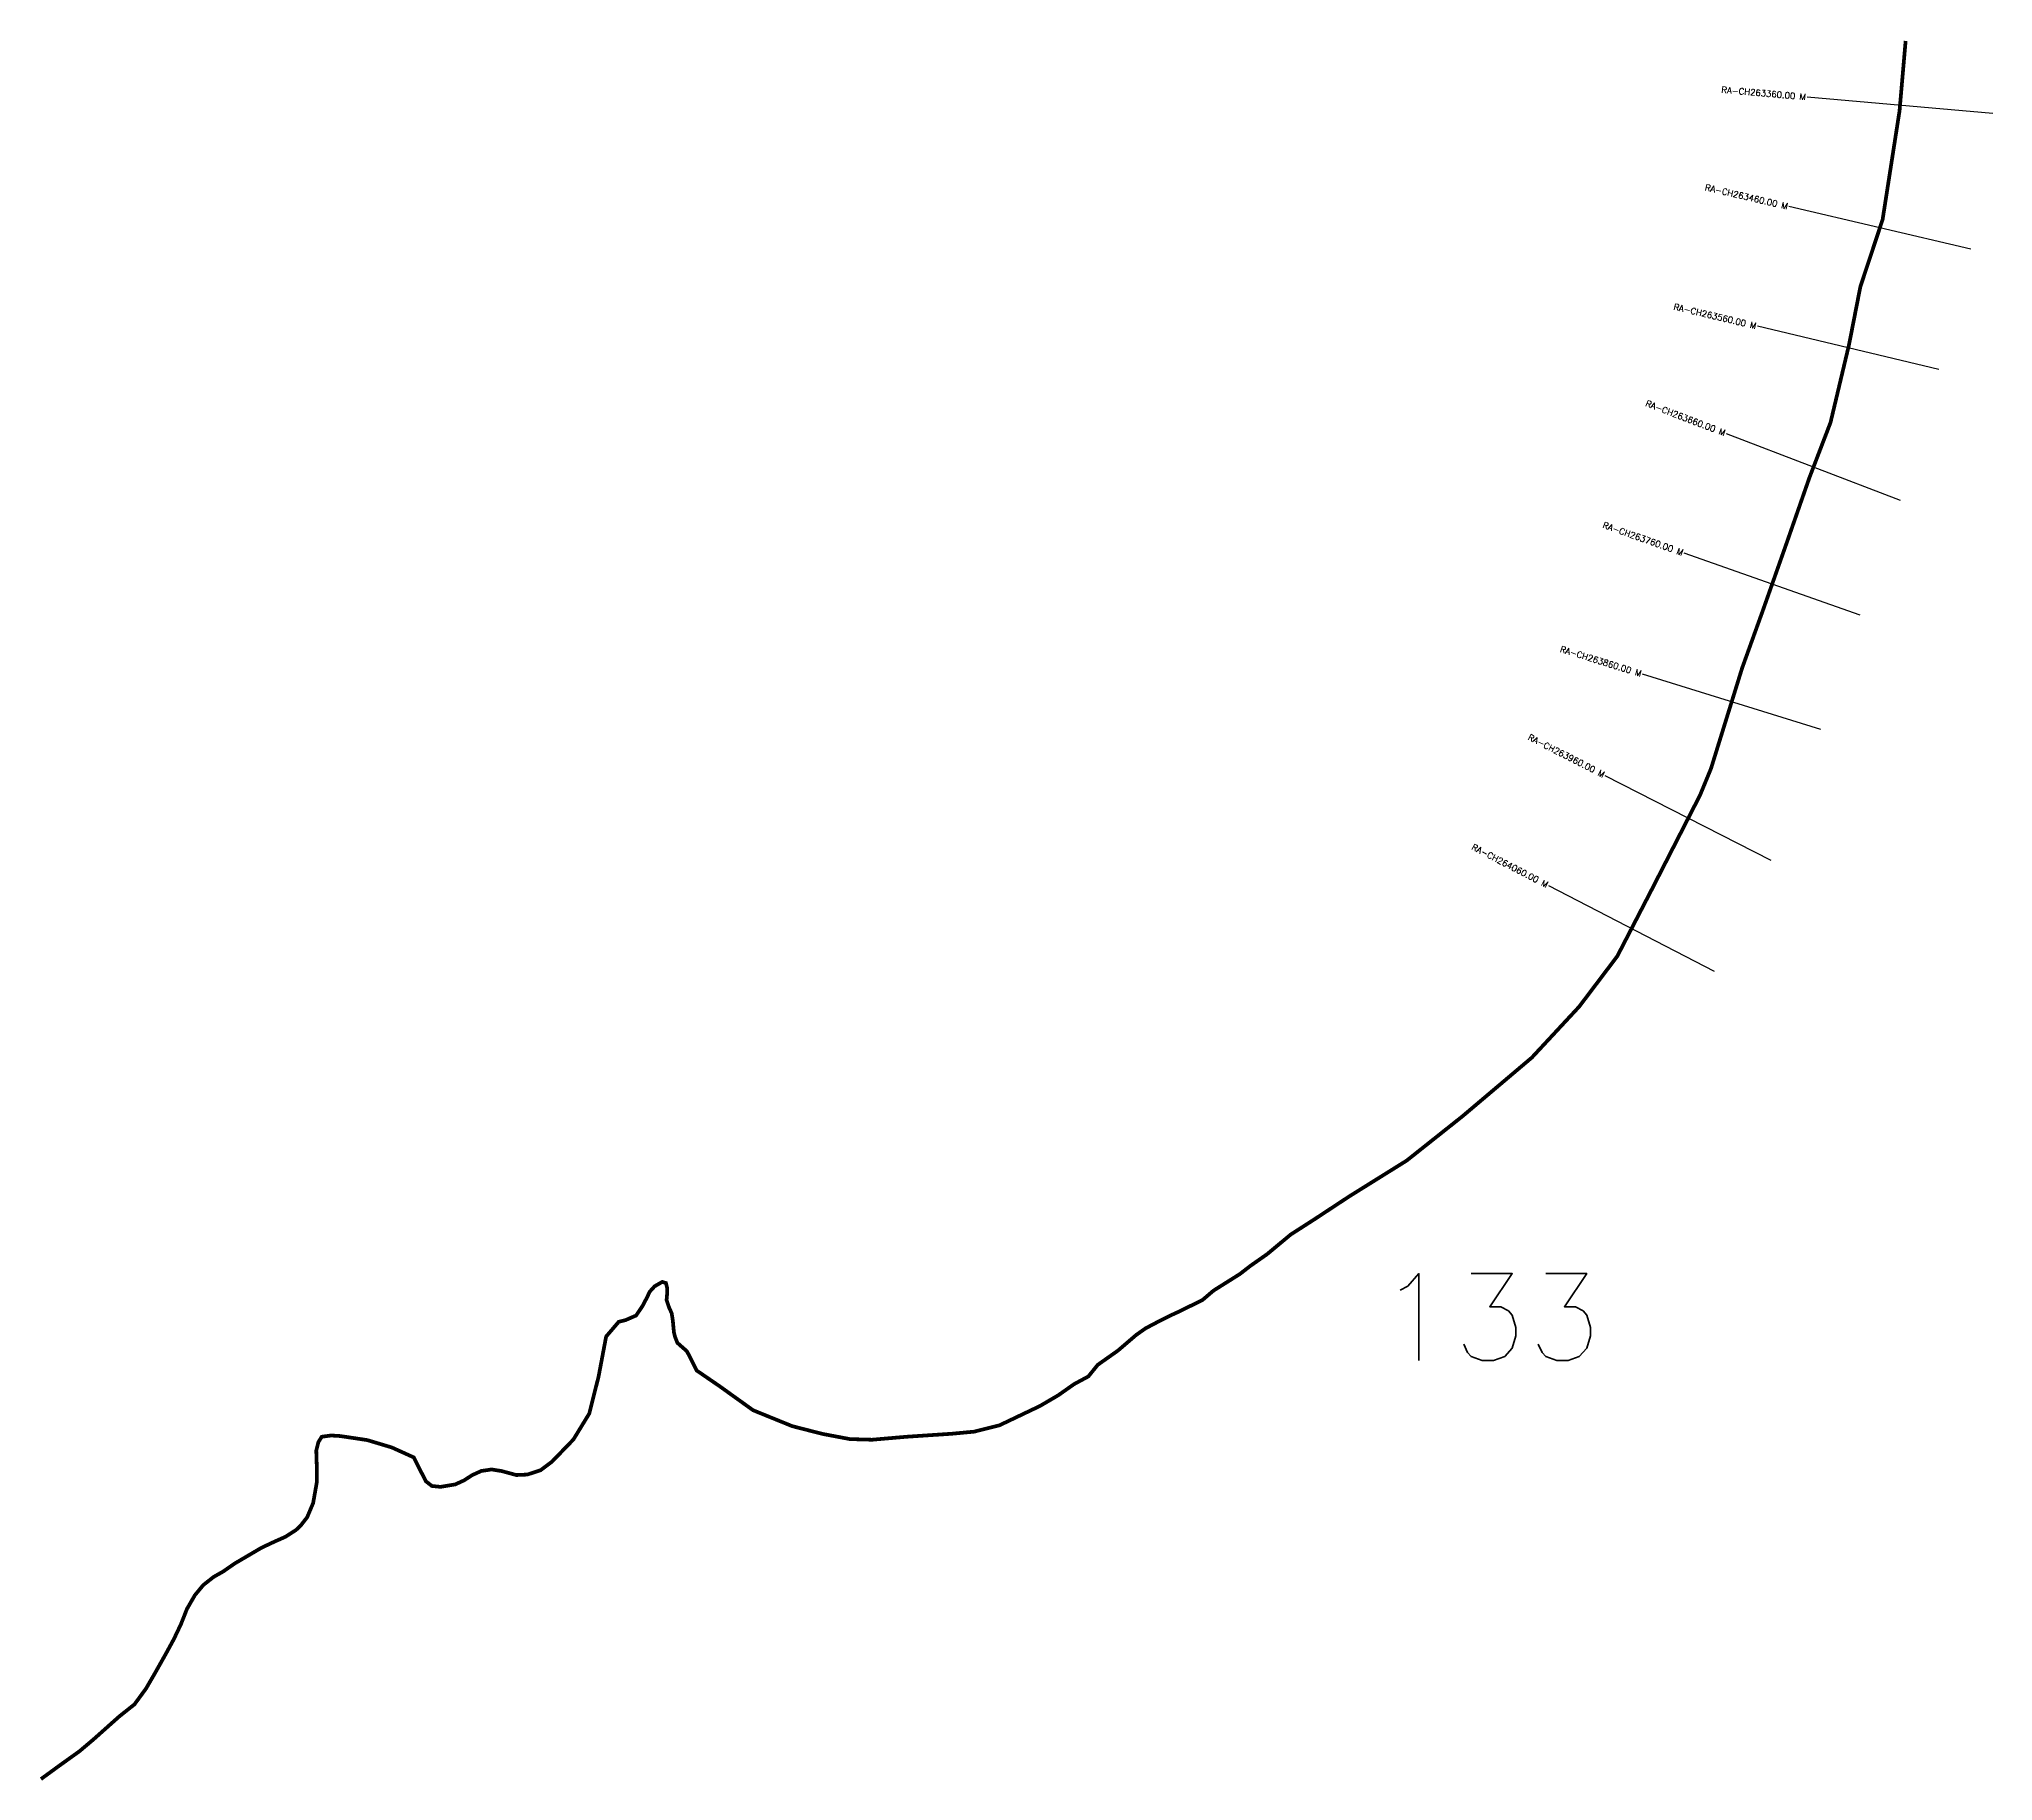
# Model space of a CAD drawing. Header units: metres. Extents: x 279450 to 282014, y 2032259 to 2034586.
# Drawn here: x 279450 to 281021, y 2032259 to 2033660 of the extents above; entities that cross this region are included whole.
import ezdxf
from ezdxf.enums import TextEntityAlignment as Align

# ---------------------------------------------------------------- set-up
doc = ezdxf.new("R2010")
doc.units = ezdxf.units.M
for name, color, linetype in [('CS', 134, 'Continuous'), ('CSMark', 6, 'Continuous'), ('NATURALLY PROTECTED', 3, 'Continuous')]:
    doc.layers.add(name, color=color, linetype=linetype)
doc.styles.get("Standard").update_dxf_attribs({"font": 'simplex.shx'})

msp = doc.modelspace()

# ---------------------------------------------------------------- linework, layer by layer
at = {"layer": 'CS'}
for p, q in [((281021.5, 2033600.3), (280872.1, 2033613.4)), ((281003.6, 2033491.2), (280857.5, 2033525.3)), ((280978.1, 2033394.4), (280832.2, 2033429.1)), ((280947.3, 2033289.1), (280807.2, 2033342.7)), ((280914.7, 2033196.7), (280773.2, 2033246.6)), ((280883.1, 2033104.9), (280739.8, 2033149.3)), ((280843.3, 2032999.5), (280709.8, 2033067.7)), ((280797.5, 2032910.2), (280664.3, 2032979.1))]:
    msp.add_line(p, q, dxfattribs=at)
at = {"layer": 'NATURALLY PROTECTED', "const_width": 3, "flags": 128}
msp.add_lwpolyline([(280951.3, 2033658.6), (280946.4, 2033602.3), (280932.8, 2033515), (280914.9, 2033460.9), (280905.8, 2033414.4), (280890.9, 2033351.7), (280873.9, 2033307.3), (280855.6, 2033254.8), (280836.5, 2033200.6), (280819.9, 2033154.5), (280794.8, 2033073.5), (280786, 2033052.1), (280747, 2032975.9), (280719.4, 2032922.5), (280688.8, 2032882), (280650.7, 2032841), (280594.9, 2032793.8), (280550.1, 2032758.2), (280503.9, 2032729.4), (280476.1, 2032711.1), (280456.8, 2032698.7), (280437.8, 2032682.9), (280424.5, 2032673.6), (280416, 2032667), (280394.7, 2032653.6), (280385.9, 2032646.1), (280367.5, 2032637), (280361.2, 2032634.1), (280351.7, 2032629.4), (280340.1, 2032623.3), (280332.6, 2032618), (280317.9, 2032605.4), (280301.6, 2032593.9), (280294.1, 2032584.6), (280282.6, 2032578.4), (280269.8, 2032569.4), (280255.1, 2032560.8), (280222.6, 2032545.3), (280202.3, 2032540.2), (280184.1, 2032538.5), (280147.9, 2032536.1), (280120.1, 2032533.7), (280102.4, 2032534.2), (280080.2, 2032538.4), (280056, 2032544.6), (280024.5, 2032557.4), (279997.6, 2032576.7), (279979.2, 2032589.3), (279971.3, 2032604.8), (279963.6, 2032611.6), (279961.8, 2032616.2), (279960.8, 2032620.1), (279960.4, 2032624.4), (279959.9, 2032629.7), (279959, 2032635.4), (279956.9, 2032640.1), (279954.9, 2032646), (279955.4, 2032651.8), (279955.3, 2032656), (279954.4, 2032659.7), (279951.4, 2032660.6), (279945.3, 2032657.1), (279941.4, 2032652.8), (279938.9, 2032647.6), (279935.4, 2032641), (279930.4, 2032633.6), (279921.9, 2032629.9), (279916.4, 2032628.5), (279906.3, 2032616.7), (279900.2, 2032584.4), (279892.7, 2032554.7), (279880, 2032533.9), (279862.8, 2032516.1), (279853.6, 2032509.2), (279843, 2032505.7), (279834.1, 2032505.3), (279822.3, 2032508.5), (279814.2, 2032509.8), (279806, 2032508.6), (279798.7, 2032505.3), (279792, 2032501), (279785, 2032497.8), (279773.1, 2032495.8), (279766.2, 2032496.5), (279761.3, 2032500.3), (279758.4, 2032506.1), (279756.1, 2032510.4), (279751.6, 2032519.5), (279733.9, 2032527.5), (279714.2, 2032533.4), (279702.3, 2032535.2), (279692.1, 2032536.7), (279685.1, 2032537.1), (279677.6, 2032536.1), (279674.9, 2032531.8), (279673.2, 2032525), (279673.6, 2032512.3), (279673.6, 2032499.3), (279670.7, 2032482.8), (279665.9, 2032471.4), (279661, 2032465.1), (279656.9, 2032461.1), (279648.3, 2032455.6), (279639.5, 2032451.7), (279629.1, 2032446.8), (279607.5, 2032434.1), (279598.3, 2032427.7), (279590.7, 2032423.4), (279582.3, 2032416.8), (279575.6, 2032408.7), (279569.2, 2032397.6), (279564.4, 2032385.4), (279558.7, 2032373.4), (279552.5, 2032362), (279543.5, 2032346), (279536.3, 2032333.6), (279527, 2032320.9), (279514.7, 2032311.1), (279493.8, 2032292.5), (279482.8, 2032283.2), (279466.6, 2032271.6), (279454.4, 2032262.7), (279451.8, 2032260.8)], dxfattribs=at)

# ---------------------------------------------------------------- texts
at = {"insert": (280526.9, 2032667.3), "char_height": 70, "attachment_point": 1}
msp.add_mtext_dynamic_manual_height_columns('133', width=95.172, gutter_width=1, heights=[0], dxfattribs=at)
at = {"layer": 'CSMark'}
for s, rotation, p in [('RA-CH263360.00 M', 354.9865, (280871.1, 2033613.5)), ('RA-CH263460.00 M', 346.8912, (280856.5, 2033525.5)), ('RA-CH263560.00 M', 346.6451, (280831.2, 2033429.3)), ('RA-CH263660.00 M', 339.0632, (280806.2, 2033343.1)), ('RA-CH263760.00 M', 340.5565, (280772.3, 2033246.9)), ('RA-CH263860.00 M', 342.7804, (280738.8, 2033149.6)), ('RA-CH263960.00 M', 332.95, (280708.9, 2033068.2)), ('RA-CH264060.00 M', 332.636, (280663.4, 2032979.6))]:
    msp.add_text(s, height=5, rotation=rotation, dxfattribs=at).set_placement(p, align=Align.MIDDLE_RIGHT)

doc.saveas('drawing.dxf')
